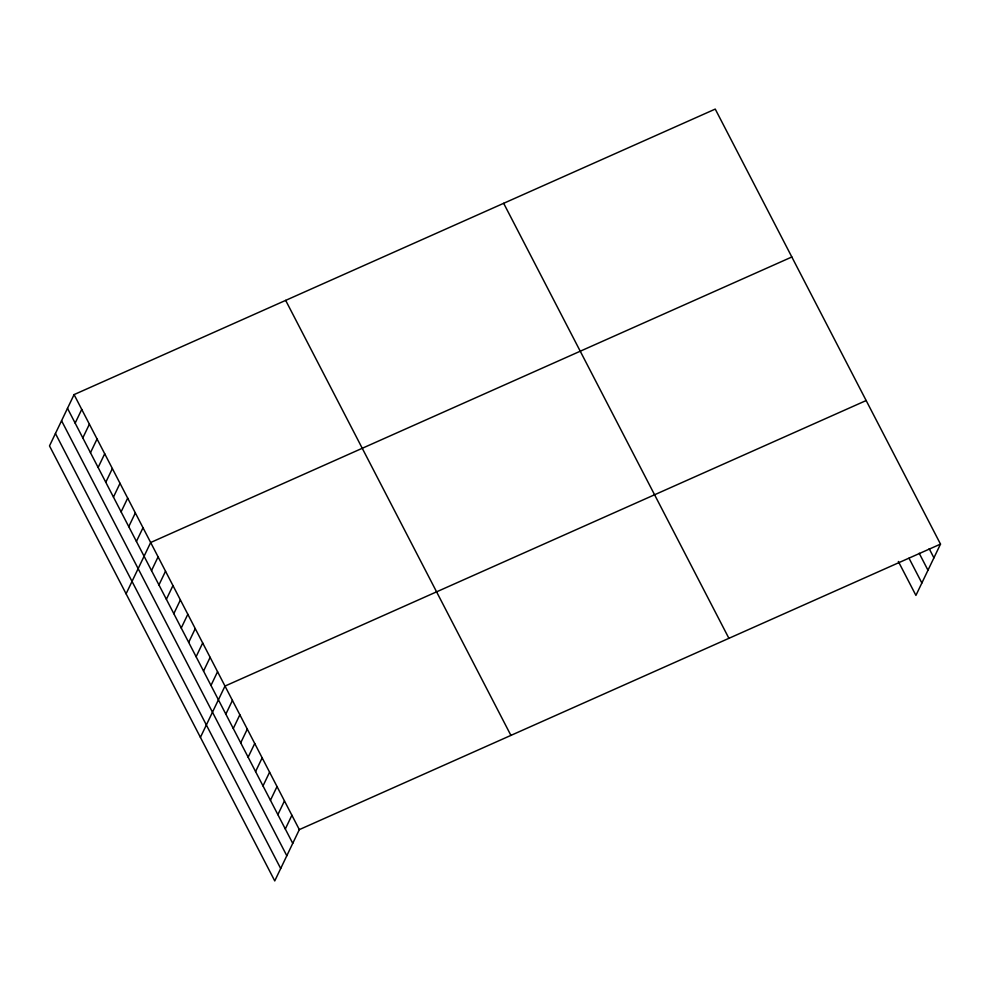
<?xml version="1.0" encoding="UTF-8"?>
<svg xmlns="http://www.w3.org/2000/svg" width="990" height="990" viewBox="0 0 990 990"><rect width="100%" height="100%" fill="white"/><g stroke="black" fill="none" stroke-linecap="round" stroke-linejoin="round"><path stroke-width="1.49" d="M74.077 394.602L49.5 445.896L274.75 880.914L299.327 829.62L940.5 544.104L715.25 109.086L74.077 394.602L299.327 829.62M75.153 423.126L81.737 409.39M82.814 437.914L89.397 424.178M90.474 452.702L97.057 438.978M98.134 467.49L104.705 453.767M105.794 482.279L112.365 468.555M113.454 497.079L120.025 483.343M121.102 511.867L127.685 498.131M128.762 526.655L135.345 512.931M136.422 541.443L143.006 527.72M126.089 593.802L150.666 542.508L791.839 256.992M151.519 570.599L158.091 556.863M158.945 584.954L165.528 571.218M166.382 599.309L172.965 585.573M173.819 613.664L180.39 599.928M181.244 628.019L187.828 614.283M188.682 642.374L195.253 628.638M196.119 656.729L202.69 642.993M203.544 671.084L210.128 657.36M210.981 685.439L217.553 671.715M200.413 737.364L224.99 686.07L866.163 400.542M225.844 714.149L232.427 700.425M233.281 728.504L239.852 714.78M240.706 742.859L247.29 729.135M248.144 757.214L254.727 743.49M255.581 771.569L262.152 757.845M263.006 785.924L269.589 772.2M270.443 800.291L277.027 786.555M277.881 814.646L284.452 800.91M285.306 829.001L291.889 815.265M940.5 544.104L915.923 595.398L898.351 561.466M929.189 548.695L933.916 557.828M919.203 553.261L927.976 570.228M909.018 558.212L921.863 582.999M503.663 203.309L728.912 638.327M285.665 300.378L510.914 735.397M67.493 408.325L292.743 843.356M61.553 420.725L286.803 855.744M55.44 433.496L280.69 868.527"/></g></svg>
